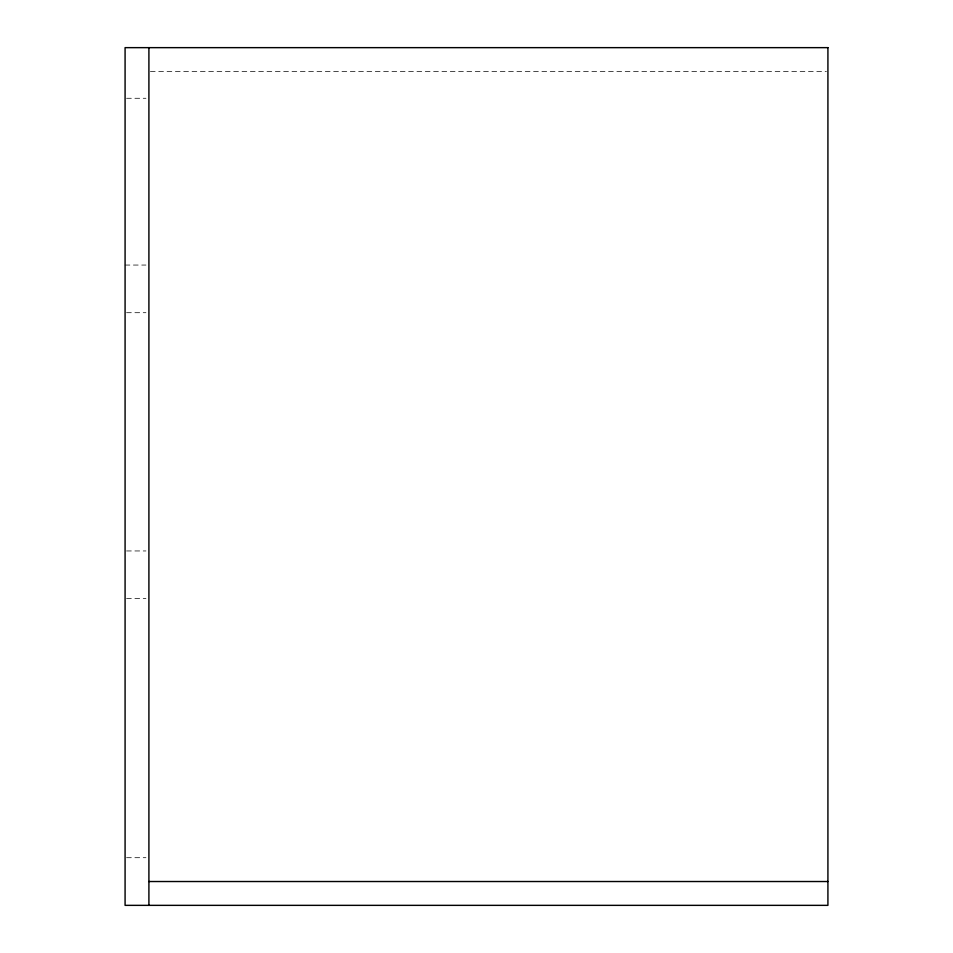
<?xml version="1.0" encoding="UTF-8"?>
<svg xmlns="http://www.w3.org/2000/svg" width="953" height="953" viewBox="0 0 953 953"><rect width="100%" height="100%" fill="white"/><g stroke="black" fill="none" stroke-linecap="round" stroke-linejoin="round"><path stroke-width="0.71" stroke-dasharray="4.76 3.57" d="M150.395 71.475L826.43 71.475M126.57 98.278L145.928 98.278M125.081 265.053L145.928 265.053M126.57 312.703L145.928 312.703M126.57 550.953L145.928 550.953M126.57 598.603L145.928 598.603M126.57 857.7L145.928 857.7"/><path stroke-width="1.43" d="M148.906 881.525L827.919 881.525M148.906 47.65L148.906 905.35M827.919 47.65L125.081 47.65L125.081 905.35L827.919 905.35L827.919 47.65"/></g></svg>
